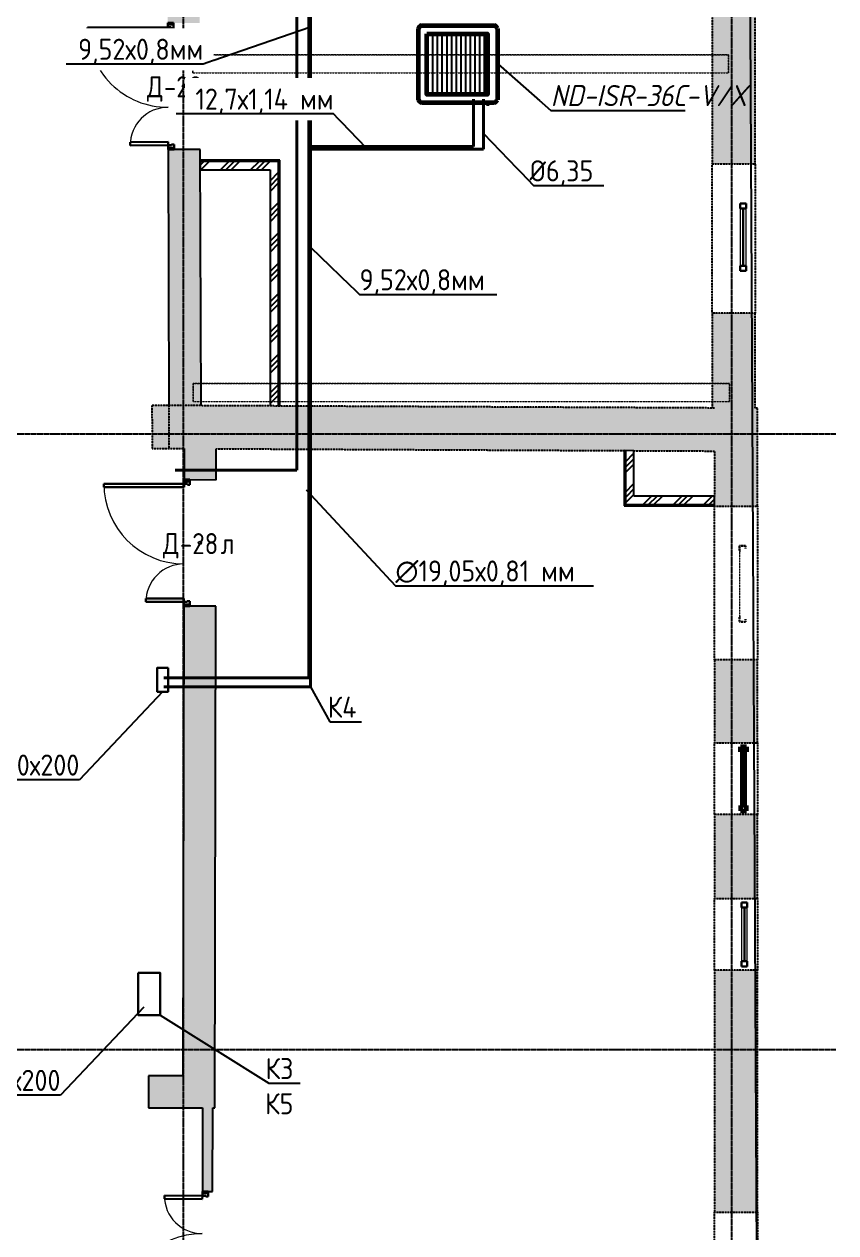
# Model space of a CAD drawing. Header units: millimetres. Extents: x -129048 to 476301, y -5853 to 215316.
# Drawn here: x 370275 to 379896, y 11234 to 25565 of the extents above; entities that cross this region are included whole.
import ezdxf
from ezdxf import colors
from ezdxf.entities.mleader import LeaderData, LeaderLine
from ezdxf.math import Vec2, Vec3

# ---------------------------------------------------------------- set-up
doc = ezdxf.new("R2010")
doc.units = ezdxf.units.MM
for name, pattern in [('ADSK_Линия сетки', [25, 20, -2.5, 0, -2.5]), ('ADSK_Сверху', [4.5, 3, -1.5]), ('ADSK_Снесено', [4.5, 3, -1.5])]:
    doc.linetypes.add(name, pattern=pattern)
for name, color, linetype, lineweight, true_color in [('_ Окна', 5, 'Continuous', 30, 0x0000ff), ('Стены внутренние', 5, 'Continuous', 18, 0x0000ff), ('Стены наружные', 1, 'ADSK_Снесено', 18, 0xff0000), ('Стены штриховка', 5, 'Continuous', 18, 0x0000ff)]:
    doc.layers.add(name, color=color, linetype=linetype, lineweight=lineweight, true_color=true_color)
for name, color, linetype, lineweight in [('GAZLAITER', 1, 'Continuous', 40), ('Двери', 251, 'Continuous', 18), ('Дренаж', 36, 'Continuous', 40), ('Каркас', 7, 'Continuous', 18), ('Кондеи', 6, 'Continuous', 60), ('Марки дверей', 7, 'Continuous', 20), ('Обратка', 5, 'Continuous', 25), ('Окна', 251, 'Continuous', 18), ('Отсутсвующие МО', 2, 'Continuous', 60)]:
    doc.layers.add(name, color=color, linetype=linetype, lineweight=lineweight)
doc.styles.add('GOST Common_2', font='GOST Common_0.ttf', dxfattribs={"width": 0.9, "height": 250})
doc.styles.add('PIK', font='isocpeur.ttf', dxfattribs={"width": 0.9, "height": 250})
pattern_1 = [(45, (322754.53, 150), (-179.6051, 179.6051), []), (45, (322818.03, 150), (0, 359.2102), []), (45, (322691.03, 150), (0, 359.2102), [])]

# ---------------------------------------------------------------- blocks, each defined once
blk = doc.blocks.new('ADSK_БалкаЖБ_Прямоугольная - 215х453мм-861642-04 План 4-го этажа')
at = {"layer": 'Каркас', "color": 253, "linetype": 'ADSK_Сверху', "true_color": 0xaaaaaa}
for p, q in [((-3175, 107), (-3175, -108)), ((-3175, 107), (3175, 107)), ((3175, -108), (3175, 107)), ((-3175, -108), (3175, -108))]:
    blk.add_line(p, q, dxfattribs=at)
at = {"layer": 'Каркас', "color": 253, "linetype": 'ADSK_Сверху', "true_color": 0xb2b2b2}
for p, q in [((-3175, -108), (-3175, 107)), ((3175, 107), (-3175, 107)), ((3175, 107), (3175, -108)), ((-3175, -108), (3175, -108))]:
    blk.add_line(p, q, dxfattribs=at)
blk = doc.blocks.new('ADSK_БалкаЖБ_Прямоугольная - 215х453мм-861734-04 План 4-го этажа')
at = {"layer": 'Каркас', "color": 253, "linetype": 'ADSK_Сверху', "true_color": 0xaaaaaa}
for p, q in [((-3178, 107), (-3178, -108)), ((-3178, 107), (3178, 107)), ((3178, -108), (3178, 107)), ((-3178, -108), (3178, -108))]:
    blk.add_line(p, q, dxfattribs=at)
at = {"layer": 'Каркас', "color": 253, "linetype": 'ADSK_Сверху', "true_color": 0xb2b2b2}
for p, q in [((-3178, -108), (-3178, 107)), ((3178, 107), (-3178, 107)), ((3178, 107), (3178, -108)), ((-3178, -108), (3178, -108))]:
    blk.add_line(p, q, dxfattribs=at)
blk = doc.blocks.new('Витраж-тент со смещением вовне - 60мм 30 сдвиг-1466963-04 План 4-го этажа')
at = {"layer": '_ Окна', "color": 161, "linetype": 'ADSK_Сверху', "true_color": 0xaaaaff}
for p, q in [((-450, 25), (-450, -45)), ((-450, 25), (-420, 25)), ((-450, -45), (-450, 25)), ((450, 25), (420, 25)), ((450, -45), (450, 25)), ((450, -45), (450, 25)), ((-390, -45), (-450, -45)), ((-390, -35), (-390, -45)), ((390, -35), (390, -45)), ((390, -45), (450, -45))]:
    blk.add_line(p, q, dxfattribs=at)
at = {"layer": 'Окна', "color": 161, "linetype": 'ADSK_Сверху', "true_color": 0xaaaaff}
blk.add_line((-390, -45), (390, -45), dxfattribs=at)
blk = doc.blocks.new('Витраж-тент со смещением вовне - 60мм 30 сдвиг-V59-04 План 4-го этажа')
at = {"layer": '_ Окна'}
for p, q in [((-400, 25), (-400, -45)), ((-400, 25), (-340, 25)), ((-400, -45), (-400, 25)), ((-340, 25), (-340, -45)), ((400, 25), (340, 25)), ((340, 25), (340, -45)), ((400, -45), (400, 25)), ((400, -45), (400, 25)), ((-340, -45), (-400, -45)), ((-340, -10), (340, -10)), ((340, -45), (400, -45))]:
    blk.add_line(p, q, dxfattribs=at)
at = {"layer": 'Окна'}
for p, q in [((340, 25), (-340, 25)), ((-340, -45), (340, -45))]:
    blk.add_line(p, q, dxfattribs=at)
blk = doc.blocks.new('Витраж-тент со смещением вовне - 60мм 30 сдвиг-1466975-04 План 4-го этажа')
at = {"layer": '_ Окна', "color": 1, "lineweight": 60, "true_color": 0xff0000}
for p, q in [((-379, 25), (-379, -45)), ((-379, 25), (-319, 25)), ((-379, -45), (-379, 25)), ((-319, 25), (-319, -45)), ((379, 25), (319, 25)), ((319, 25), (319, -45)), ((379, -45), (379, 25)), ((379, -45), (379, 25)), ((-319, -45), (-379, -45)), ((-319, -10), (319, -10)), ((319, -45), (379, -45))]:
    blk.add_line(p, q, dxfattribs=at)
at = {"layer": 'Окна'}
for p, q in [((319, 25), (-319, 25)), ((-319, -45), (319, -45))]:
    blk.add_line(p, q, dxfattribs=at)
blk = doc.blocks.new('Витраж-тент со смещением вовне - 60мм 30 сдвиг-V194-04 План 4-го этажа')
at = {"layer": '_ Окна'}
for p, q in [((-379, 25), (-379, -45)), ((-379, 25), (-319, 25)), ((-379, -45), (-379, 25)), ((-319, 25), (-319, -45)), ((379, 25), (319, 25)), ((319, 25), (319, -45)), ((379, -45), (379, 25)), ((379, -45), (379, 25)), ((-319, -45), (-379, -45)), ((-319, -10), (319, -10)), ((319, -45), (379, -45))]:
    blk.add_line(p, q, dxfattribs=at)
at = {"layer": 'Окна'}
for p, q in [((319, 25), (-319, 25)), ((-319, -45), (319, -45))]:
    blk.add_line(p, q, dxfattribs=at)
blk = doc.blocks.new('AC_Дверь_Двупольная - Д-28п 1500х2200h-2039710-04 План 4-го этажа')
at = {"layer": 'Двери', "lineweight": 30}
for p, q in [((-700, 1010), (-660, 1010)), ((-700, 60), (-700, 1010)), ((-660, 1010), (-660, 60)), ((700, 510), (660, 510)), ((660, 510), (660, 60)), ((700, 60), (700, 510)), ((-750, 60), (-730, 60)), ((-750, -10), (-750, 60)), ((-730, 60), (-700, 60)), ((-730, -10), (-730, 60)), ((-730, 60), (-730, -10)), ((-660, 60), (-700, 60)), ((-700, 60), (-700, 20)), ((-700, 20), (-690, 20)), ((-690, 20), (-690, -10)), ((660, 60), (700, 60)), ((700, 20), (690, 20)), ((690, 20), (690, -10)), ((730, 60), (700, 60)), ((700, 60), (700, 20)), ((730, -10), (730, 60)), ((750, 60), (730, 60)), ((730, 60), (730, -10)), ((750, -10), (750, 60)), ((-730, -10), (-750, -10)), ((-690, -10), (-730, -10)), ((690, -10), (730, -10)), ((730, -10), (750, -10))]:
    blk.add_line(p, q, dxfattribs=at)
at = {"layer": 'Двери'}
for centre, radius, start, end in [((-700, 60), 950, 360, 90), ((700, 60), 450, 90, 180)]:
    blk.add_arc(centre, radius, start, end, dxfattribs=at)
blk = doc.blocks.new('AC_Дверь_Двупольная - Д-28л 1500х2200h-V206-04 План 4-го этажа')
at = {"layer": 'Двери', "lineweight": 30}
for p, q in [((700, 1140), (660, 1140)), ((660, 1140), (660, 190)), ((700, 190), (700, 1140)), ((-700, 640), (-660, 640)), ((-700, 190), (-700, 640)), ((-660, 640), (-660, 190)), ((-750, 190), (-730, 190)), ((-750, 120), (-750, 190)), ((-730, 190), (-700, 190)), ((-730, 120), (-730, 190)), ((-730, 190), (-730, 120)), ((-660, 190), (-700, 190)), ((-700, 190), (-700, 150)), ((-700, 150), (-690, 150)), ((-690, 150), (-690, 120)), ((660, 190), (700, 190)), ((700, 150), (690, 150)), ((690, 150), (690, 120)), ((730, 190), (700, 190)), ((700, 190), (700, 150)), ((730, 120), (730, 190)), ((750, 190), (730, 190)), ((730, 190), (730, 120)), ((750, 120), (750, 190)), ((-730, 120), (-750, 120)), ((-690, 120), (-730, 120)), ((690, 120), (730, 120)), ((730, 120), (750, 120))]:
    blk.add_line(p, q, dxfattribs=at)
at = {"layer": 'Двери'}
for centre, radius, start, end in [((700, 190), 950, 90, 180), ((-700, 190), 450, 360, 90)]:
    blk.add_arc(centre, radius, start, end, dxfattribs=at)
blk = doc.blocks.new('AC_Дверь_Двупольная - Д-28л 1500х2200h-V207-04 План 4-го этажа')
at = {"layer": 'Двери', "lineweight": 30}
for p, q in [((700, 1140), (660, 1140)), ((660, 1140), (660, 190)), ((700, 190), (700, 1140)), ((-700, 640), (-660, 640)), ((-700, 190), (-700, 640)), ((-660, 640), (-660, 190)), ((-750, 190), (-730, 190)), ((-750, 120), (-750, 190)), ((-730, 190), (-700, 190)), ((-730, 120), (-730, 190)), ((-730, 190), (-730, 120)), ((-660, 190), (-700, 190)), ((-700, 190), (-700, 150)), ((-700, 150), (-690, 150)), ((-690, 150), (-690, 120)), ((660, 190), (700, 190)), ((700, 150), (690, 150)), ((690, 150), (690, 120)), ((730, 190), (700, 190)), ((700, 190), (700, 150)), ((730, 120), (730, 190)), ((750, 190), (730, 190)), ((730, 190), (730, 120)), ((750, 120), (750, 190)), ((-730, 120), (-750, 120)), ((-690, 120), (-730, 120)), ((690, 120), (730, 120)), ((730, 120), (750, 120))]:
    blk.add_line(p, q, dxfattribs=at)
at = {"layer": 'Двери'}
for centre, radius, start, end in [((700, 190), 950, 90, 180), ((-700, 190), 450, 360, 90)]:
    blk.add_arc(centre, radius, start, end, dxfattribs=at)
blk = doc.blocks.new('ADSK_Марка_Дверь - Типоразмер_ADSK_Марка-58376-04 План 4-го этажа')
at = {"layer": 'Марки дверей', "lineweight": 9}
blk.add_circle((0, 0), 0.2, dxfattribs=at)
blk = doc.blocks.new('Фанкйол')
at = {"layer": 'Кондеи', "lineweight": 25}
h = blk.add_hatch(dxfattribs=at)
h.set_pattern_fill('LINE', color=256, scale=11.68, angle=90)
h.set_pattern_definition([(90, (495465.057, -661010.487), (-37.084, 2e-15), [])])
h.paths.add_polyline_path([(20708.9, 22771.3), (20708.9, 22292.3), (21187.9, 22292.3), (21187.9, 22771.3)])
at = {"layer": 'Кондеи'}
for points in [[(20666.2, 22837.4), (21244.8, 22837.4)], [(20642.8, 22249.6), (20642.8, 22814)], [(21268.2, 22814), (21268.2, 22249.7)], [(21244.8, 22226.2), (20666.2, 22226.2)]]:
    blk.add_lwpolyline(points, dxfattribs=at)
blk.add_lwpolyline([(20708.9, 22771.3), (21187.9, 22771.3), (21187.9, 22292.3), (20708.9, 22292.3)], close=True, dxfattribs=at)
for centre, radius, start, end in [((20688.8, 22791.4), 51.3, 116.21469, 153.78806), ((21222.2, 22791.5), 51.2, 26.14279, 63.80121), ((20688.8, 22272.2), 51.3, 206.21194, 243.78531), ((21222.4, 22272), 51, 296.16014, 334.02027)]:
    blk.add_arc(centre, radius, start, end, dxfattribs=at)
at = {"layer": 'Обратка'}
blk.add_lwpolyline([(21199.9, 22226.2), (21183.4, 22226.2), (21183.4, 22209.7), (21199.9, 22209.7)], close=True, dxfattribs=at)

msp = doc.modelspace()

# ---------------------------------------------------------------- hatches: boundary and pattern name
at = {"layer": 'Стены внутренние', "lineweight": 25, "true_color": 0x636466}
h = msp.add_hatch(color=251, dxfattribs=at)
h.paths.add_polyline_path([(372370.98263, 21041.65152), (372361.38169, 24080.31771), (371981.38358, 24079.11707), (371990.97519, 21043.40607), (372336.57937, 21041.81037)])
h.paths.add_polyline_path([(371976.64422, 25579.10958), (372356.64232, 25580.31022), (372344.02145, 29574.77258), (371964.02335, 29573.57194), (371969.28189, 27909.26112)])
h.paths.add_polyline_path([(371959.28398, 31073.56445), (372339.28209, 31074.76509), (372320.47183, 37028.14576), (371940.45633, 37032.44992), (371950.08659, 33984.50821)])
h = msp.add_hatch(dxfattribs=at)
h.set_pattern_fill('FP_1', color=251, style=0, pattern_type=2)
h.set_pattern_definition(pattern_1)
h.paths.add_polyline_path([(372824.519, 23836.87837), (373290.7505, 23836.87837), (373290.7505, 23936.87837), (372362.65517, 23936.87837), (372362.65517, 23836.87837), (372370.98263, 23836.87837)])
h = msp.add_hatch(dxfattribs=at)
h.set_pattern_fill('FP_1', color=251, style=0, pattern_type=2)
h.set_pattern_definition(pattern_1)
h.paths.add_polyline_path([(373290.7505, 21037.40484), (373290.7505, 23836.87837), (373190.7505, 23836.87837), (373190.7505, 21037.86655)])
h = msp.add_hatch(color=251, dxfattribs=at)
h.paths.add_polyline_path([(372153.57364, 12714.66874), (372533.57459, 12714.66874), (372546.872, 18663.58047), (372166.87106, 18663.58047), (372153.58811, 12721.14339)])
h.paths.add_polyline_path([(372550.2249, 20163.57672), (372551.04577, 20530.81471), (372171.04875, 20532.56921), (372170.22585, 20164.42612), (372435.07634, 20163.83411)])
h = msp.add_hatch(dxfattribs=at)
h.set_pattern_fill('FP_1', color=251, style=0, pattern_type=2)
h.set_pattern_definition(pattern_1)
h.paths.add_polyline_path([(377501.73163, 19969.53054), (377501.73163, 20507.95677), (377401.73163, 20508.41848), (377401.73163, 19969.53054)])
h = msp.add_hatch(dxfattribs=at)
h.set_pattern_fill('FP_1', color=251, style=0, pattern_type=2)
h.set_pattern_definition(pattern_1)
h.paths.add_polyline_path([(378458.4838, 19869.53054), (378458.4838, 19969.53054), (377401.73163, 19969.53054), (377401.73163, 19869.53054), (378392.54165, 19869.53054)])
h = msp.add_hatch(color=251, dxfattribs=at)
h.paths.add_polyline_path([(371747.75806, 12714.66874), (372153.57364, 12714.66874), (372154.42304, 13094.66874), (371748.09509, 13094.66874), (371747.7638, 12721.14339)])
h.paths.add_polyline_path([(369474.38681, 12714.66874), (370044.77314, 12714.66874), (370045.11017, 13094.66874), (369474.38681, 13094.66874), (369474.38681, 12721.14339)])
h = msp.add_hatch(color=251, dxfattribs=at)
h.paths.add_polyline_path([(372498.88394, 9192.30207), (372502.15459, 10224.39513), (372382.15449, 10224.55357), (372378.88334, 9192.30207)])
h.paths.add_polyline_path([(372506.90798, 11724.3876), (372510.04613, 12714.66874), (372390.04553, 12714.66874), (372386.90858, 11724.76787), (372456.90823, 11724.54604)])
at = {"layer": 'Стены наружные', "lineweight": 25, "true_color": 0x636466}
h = msp.add_hatch(color=251, dxfattribs=at)
h.paths.add_polyline_path([(378939.99116, 21011.32158), (378939.99116, 22140.28963), (378429.99116, 22140.28963), (378429.99116, 21013.67631), (378623.36496, 21012.78348)])
h.paths.add_polyline_path([(378623.36496, 23910.28963), (378939.99116, 23910.28963), (378939.99116, 26211.59017), (378429.99116, 26211.59017), (378429.99116, 23910.28963), (378613.78024, 23910.28963)])
h.paths.add_polyline_path([(378939.99116, 27981.59017), (378939.99116, 30458.29335), (378429.99116, 30458.29335), (378429.99116, 27981.59017), (378623.36496, 27981.59017)])
h.paths.add_polyline_path([(378583.76169, 32228.29335), (378939.99116, 32228.29335), (378939.99116, 34793.39174), (378429.99116, 34793.39174), (378429.99116, 32228.29335)])
h.paths.add_polyline_path([(378939.99116, 36563.39174), (378939.99116, 43909.20652), (378429.99116, 43909.20652), (378429.99116, 36563.39174), (378597.53623, 36563.39174)])
h = msp.add_hatch(color=251, dxfattribs=at)
h.paths.add_polyline_path([(371988.62048, 20533.4115), (371990.97519, 21043.40607), (371788.8038, 21044.33952), (371792.70762, 20534.31606)])
h.paths.add_polyline_path([(369871.61211, 20543.186), (369867.70828, 21053.20946), (369298.92404, 21055.83561), (369296.56933, 20545.84105), (369867.70828, 20543.20402)])
msp.add_hatch(color=251, dxfattribs=at).paths.add_polyline_path([(378458.4838, 20503.53932), (378458.4838, 21013.54476), (371990.97519, 21043.40607), (371988.62048, 20533.4115), (377329.87614, 20508.75025)])
h = msp.add_hatch(color=251, dxfattribs=at)
h.paths.add_polyline_path([(378617.67567, 9192.30207), (378968.4838, 9192.30207), (378968.4838, 9658.09896), (378458.4838, 9658.09896), (378458.4838, 9192.30207)])
h.paths.add_polyline_path([(378458.4838, 11478.09896), (378968.4838, 11478.09896), (378968.4838, 14347.96432), (378458.4838, 14347.96432)])
h.paths.add_polyline_path([(378968.4838, 15197.96432), (378968.4838, 16193.17238), (378458.4838, 16193.17238), (378458.4838, 15197.96432), (378618.23502, 15197.96432)])
h.paths.add_polyline_path([(378968.4838, 17043.17238), (378968.4838, 18029.03637), (378458.4838, 18029.03637), (378458.4838, 17043.17238), (378618.23502, 17043.17238)])
h.paths.add_polyline_path([(378575.8032, 19849.03637), (378968.4838, 19849.03637), (378968.4838, 21011.19002), (378458.4838, 21013.54476), (378458.4838, 19849.03637)])

# ---------------------------------------------------------------- linework, layer by layer
at = {"linetype": 'ADSK_Линия сетки', "lineweight": 25}
for p, q in [((372164.44493, -2753.38365), (372164.44493, 44684.78674)), ((378664.44493, -2753.38365), (378664.44493, 44684.78674)), ((311668.30983, 20706.78828), (379896.25284, 20706.78828)), ((311668.30983, 13406.78828), (379896.25284, 13406.78828))]:
    msp.add_line(p, q, dxfattribs=at)
at = {"color": 251, "lineweight": 25, "true_color": 0x636466}
msp.add_lwpolyline([(368787.74668, 21084.05859), (368787.74668, 43909.20652), (378787.15222, 43909.20652), (378968.4838, 8682.30207), (372687.93529, 8682.30207), (372687.93529, 300.23165), (364791.46628, 300.23165), (364791.46628, 2256.78828), (353990.50813, 2336.47811), (354090.93005, 2335.73719), (354090.93005, -2582.56685), (341727.17826, -2582.56685), (341727.17826, 2336.47811), (331027.53199, 2336.47811), (331027.53199, 422.0206), (323045.03328, 456.78828), (323045.03328, 8679.25245)], dxfattribs=at)
at = {"layer": 'GAZLAITER', "lineweight": 40, "ltscale": 10}
for p, q in [((373648.46021, 31994.60042), (373648.46021, 17815.87882)), ((375600.48615, 24677.33303), (375600.48615, 24112.59794)), ((375600.48615, 24112.59794), (373648.46021, 24112.59794)), ((373648.46021, 17815.87882), (371930.01369, 17815.87882))]:
    msp.add_line(p, q, dxfattribs=at)
at = {"layer": 'GAZLAITER', "color": 5, "lineweight": 40, "ltscale": 10}
for p, q in [((373668.90457, 31926.6256), (373668.90457, 17707.97697)), ((375720.48483, 24677.33249), (375720.48483, 24084.26639)), ((375720.48483, 24084.26639), (373668.90457, 24084.26639)), ((373668.90457, 17707.97697), (371928.86238, 17707.97697))]:
    msp.add_line(p, q, dxfattribs=at)
at = {"layer": 'GAZLAITER', "color": 251, "lineweight": 30, "ltscale": 10, "true_color": 0x636466}
for points in [[(371981.19364, 17935.04889), (371851.96973, 17935.04889), (371851.96973, 17648.77591), (371981.19364, 17648.77591)], [(371626.34155, 14315.33355), (371887.32228, 14315.33355), (371887.32228, 13814.80286), (371626.34155, 13814.80286)]]:
    msp.add_lwpolyline(points, close=True, dxfattribs=at)
at = {"layer": 'Дренаж'}
for p, q in [((373508.61976, 32071.13945), (373508.61976, 20275.36376)), ((373508.61976, 20275.36376), (372064.68713, 20275.36376))]:
    msp.add_line(p, q, dxfattribs=at)
at = {"layer": 'Стены внутренние', "color": 251, "lineweight": 25, "true_color": 0x636466}
for p, q in [((371981.38358, 24079.11707), (371990.97519, 21043.40607)), ((372361.38169, 24080.31771), (372051.38323, 24079.33824)), ((372370.98263, 21041.65152), (372361.38169, 24080.31771)), ((373305.7505, 23951.87837), (372362.65517, 23951.87837)), ((372362.65517, 23951.87837), (372362.65517, 23836.87837)), ((373305.7505, 21037.33558), (373305.7505, 23951.87837)), ((372362.65517, 23836.87837), (373190.7505, 23836.87837)), ((373190.7505, 23836.87837), (373190.7505, 21037.86655)), ((372171.04875, 20532.56921), (372170.22585, 20164.42612)), ((372550.2249, 20163.57672), (372551.04577, 20530.81471)), ((377386.73163, 20508.48774), (377386.73163, 19854.53054)), ((377501.73163, 20507.95677), (377386.73163, 20508.48774)), ((377501.73163, 19969.53054), (377501.73163, 20507.95677)), ((372240.22567, 20164.26966), (372550.2249, 20163.57672)), ((378458.4838, 19969.53054), (377501.73163, 19969.53054)), ((378458.4838, 19854.53054), (378458.4838, 19969.53054)), ((377386.73163, 19854.53054), (378458.4838, 19854.53054)), ((372166.87295, 18664.42987), (372154.42304, 13094.66874)), ((372546.872, 18663.58047), (372236.87278, 18664.2734)), ((372533.57459, 12714.66874), (372546.872, 18663.58047)), ((371748.09509, 13094.66874), (371747.75806, 12714.66874)), ((372154.42304, 13094.66874), (371748.09509, 13094.66874)), ((371747.75806, 12714.66874), (372390.04553, 12714.66874)), ((372390.04553, 12714.66874), (372386.90858, 11724.76787)), ((372506.90798, 11724.3876), (372510.04613, 12714.66874)), ((372510.04613, 12714.66874), (372533.57459, 12714.66874)), ((372456.90823, 11724.54604), (372506.90798, 11724.3876))]:
    msp.add_line(p, q, dxfattribs=at)
at = {"layer": 'Стены наружные', "color": 251, "lineweight": 25, "true_color": 0x636466}
for p, q in [((378429.99116, 26211.59017), (378429.99116, 23910.28963)), ((378939.99116, 23910.28963), (378939.99116, 26211.59017)), ((378429.99116, 23910.28963), (378939.99116, 23910.28963)), ((378429.99116, 22140.28963), (378429.99116, 23910.28963)), ((378939.99116, 23910.28963), (378939.99116, 22140.28963)), ((378939.99116, 22140.28963), (378429.99116, 22140.28963)), ((378429.99116, 22140.28963), (378429.99116, 21013.67631)), ((378939.99116, 21011.32158), (378939.99116, 22140.28963)), ((378458.4838, 21013.54476), (371788.8038, 21044.33952)), ((371788.8038, 21044.33952), (371792.70762, 20534.31606)), ((371990.97519, 21043.40607), (371988.62048, 20533.4115)), ((378968.4838, 21011.19002), (378939.99116, 21011.32158)), ((378968.4838, 19849.03637), (378968.4838, 21011.19002)), ((371792.70762, 20534.31606), (372171.04875, 20532.56921)), ((372551.04577, 20530.81471), (377386.73163, 20508.48774)), ((377501.73163, 20507.95677), (378458.4838, 20503.53932)), ((378458.4838, 20503.53932), (378458.4838, 19969.53054)), ((378458.4838, 19854.53054), (378458.4838, 19849.03637)), ((378458.4838, 19849.03637), (378968.4838, 19849.03637)), ((378458.4838, 18029.03637), (378458.4838, 19849.03637)), ((378968.4838, 19849.03637), (378968.4838, 18029.03637)), ((378968.4838, 18029.03637), (378458.4838, 18029.03637)), ((378458.4838, 18029.03637), (378458.4838, 17043.17238)), ((378968.4838, 17043.17238), (378968.4838, 18029.03637)), ((378458.4838, 17043.17238), (378968.4838, 17043.17238)), ((378458.4838, 16193.17238), (378458.4838, 17043.17238)), ((378968.4838, 17043.17238), (378968.4838, 16193.17238)), ((378968.4838, 16193.17238), (378458.4838, 16193.17238)), ((378458.4838, 16193.17238), (378458.4838, 15197.96432)), ((378968.4838, 15197.96432), (378968.4838, 16193.17238)), ((378458.4838, 15197.96432), (378968.4838, 15197.96432)), ((378458.4838, 14347.96432), (378458.4838, 15197.96432)), ((378968.4838, 15197.96432), (378968.4838, 14347.96432)), ((378968.4838, 14347.96432), (378458.4838, 14347.96432)), ((378458.4838, 14347.96432), (378458.4838, 11478.09896)), ((378968.4838, 11478.09896), (378968.4838, 14347.96432)), ((378458.4838, 11478.09896), (378968.4838, 11478.09896)), ((378458.4838, 9658.09896), (378458.4838, 11478.09896)), ((378968.4838, 11478.09896), (378968.4838, 9658.09896))]:
    msp.add_line(p, q, dxfattribs=at)
at = {"layer": 'Стены штриховка', "color": 251, "lineweight": 25, "true_color": 0x636466}
for p, q in [((373296.7505, 23942.87837), (372362.65517, 23942.87837)), ((373290.7505, 23936.87837), (372362.65517, 23936.87837)), ((373290.7505, 21037.40484), (373290.7505, 23936.87837)), ((373296.7505, 21037.37714), (373296.7505, 23942.87837)), ((377395.73163, 20508.44618), (377395.73163, 19863.53054)), ((377401.73163, 20508.41848), (377401.73163, 19869.53054)), ((377395.73163, 19863.53054), (378458.4838, 19863.53054)), ((377401.73163, 19869.53054), (378458.4838, 19869.53054))]:
    msp.add_line(p, q, dxfattribs=at)

# ---------------------------------------------------------------- block references
at = {"layer": '_ Окна', "color": 251, "lineweight": 25, "true_color": 0x636466, "rotation": 270.0000000000003}
for name, p in [('Витраж-тент со смещением вовне - 60мм 30 сдвиг-V59-04 План 4-го этажа', (378807.76877, 23040.28963)), ('Витраж-тент со смещением вовне - 60мм 30 сдвиг-1466975-04 План 4-го этажа', (378811.41435, 16618.17238)), ('Витраж-тент со смещением вовне - 60мм 30 сдвиг-V194-04 План 4-го этажа', (378822.23452, 14772.96432))]:
    msp.add_blockref(name, p, dxfattribs=at)
at = {"layer": '_ Окна', "color": 251, "linetype": 'ADSK_Сверху', "lineweight": 25, "true_color": 0x636466, "rotation": 270.0000000000003}
msp.add_blockref('Витраж-тент со смещением вовне - 60мм 30 сдвиг-1466963-04 План 4-го этажа', (378800.45954, 18929.03637), dxfattribs=at)
at = {"layer": 'Двери', "color": 251, "lineweight": 25, "true_color": 0x636466}
for name, p, rotation in [('AC_Дверь_Двупольная - Д-28л 1500х2200h-V207-04 План 4-го этажа', (372169.01295, 24829.71365), 90.18103069396817), ('AC_Дверь_Двупольная - Д-28л 1500х2200h-V206-04 План 4-го этажа', (372358.54893, 19414.0033), 89.87192874755772), ('AC_Дверь_Двупольная - Д-28п 1500х2200h-2039710-04 План 4-го этажа', (372444.53159, 10974.5815), 89.81843343957114)]:
    msp.add_blockref(name, p, dxfattribs=dict(at, rotation=rotation))
at = {"layer": 'Каркас', "color": 251, "linetype": 'ADSK_Сверху', "lineweight": 25, "true_color": 0x636466}
msp.add_blockref('ADSK_БалкаЖБ_Прямоугольная - 215х453мм-861642-04 План 4-го этажа', (375448.06745, 25095.13165), dxfattribs=at)
at = {"layer": 'Каркас', "color": 251, "linetype": 'ADSK_Сверху', "lineweight": 25, "true_color": 0x636466, "rotation": 0.01032542419810722}
msp.add_blockref('ADSK_БалкаЖБ_Прямоугольная - 215х453мм-861734-04 План 4-го этажа', (375457.68037, 21198.65094), dxfattribs=at)
at = {"layer": 'Марки дверей', "color": 251, "lineweight": 25, "true_color": 0x636466, "xscale": 99.99999999999993, "yscale": 99.99999999999993, "zscale": 99.99999999999993}
for p in [(372169.01295, 24829.71365), (372358.54893, 19414.0033)]:
    msp.add_blockref('ADSK_Марка_Дверь - Типоразмер_ADSK_Марка-58376-04 План 4-го этажа', p, dxfattribs=at)
at = {"layer": 'Отсутсвующие МО', "color": 2, "lineweight": 60, "ltscale": 10, "xscale": 1.5, "yscale": 1.5, "zscale": 1.5}
msp.add_blockref('Фанкйол', (343983.59037, -8705.71243), dxfattribs=at)

# ---------------------------------------------------------------- texts
at = {"layer": 'Марки дверей', "color": 251, "lineweight": 25, "true_color": 0x636466, "char_height": 250, "attachment_point": 1, "style": 'GOST Common_2'}
for s, insert, width in [('\\fGOST Common|b0|i0|c204|p34|;\\W.9;Д', (371729.18368, 24946.72674), 245.316375), ('-28', (371931.58993, 24946.72674), 584.4301875), ('\\fGOST Common|b0|i0|c204|p34|;\\W.9;л', (372413.79305, 24946.72674), 194.8100625), ('\\fGOST Common|b0|i0|c204|p34|;\\W.9;Д', (371918.71965, 19531.01639), 245.316375), ('-28', (372121.1259, 19531.01639), 584.4301875), ('\\fGOST Common|b0|i0|c204|p34|;\\W.9;л', (372603.32903, 19531.01639), 194.8100625)]:
    msp.add_mtext(s, dxfattribs=dict(at, insert=insert, width=width))

# ---------------------------------------------------------------- leaders
at = {"layer": 'GAZLAITER', "color": 18, "lineweight": 25, "ltscale": 10, "true_color": 0x000000}
ml = msp.add_multileader_mtext('Standard', dxfattribs=at)
ml.set_content('{\\C256;\\c0;Шахта4 200х200}', color=2, style='PIK')
ml.set_leader_properties()
ml.build(insert=Vec2(0, 0))
ml.multileader.update_dxf_attribs({"text_left_attachment_type": 6, "text_right_attachment_type": 6, "dogleg_length": 0.36, "arrow_head_size": 0.18})
ctx = ml.context
ctx.base_point, ctx.char_height, ctx.arrow_head_size, ctx.landing_gap_size, ctx.plane_origin = Vec3(368611.18069, 16605.44619), 250, 0.18, 0.09, Vec3(371916.58168, 17648.77591)
ctx.left_attachment, ctx.right_attachment, ctx.text_align_type = 6, 6, 2
notes = []
notes.append((ctx, [(1, (1, 1, 0), (370929.22069, 16605.44619), (-1, 0), 0.36, [(0, [(371916.58168, 17648.77591)], 0, [])])]))
ctx.mtext.insert, ctx.mtext.alignment, ctx.mtext.flow_direction = Vec3(370928.77069, 16905.44619), 3, 5
ml = msp.add_multileader_mtext('Standard', dxfattribs=at)
ml.set_content('{\\C256;\\c0;К4}', color=2, style='PIK')
ml.set_leader_properties()
ml.build(insert=Vec2(0, 0))
ml.multileader.update_dxf_attribs({"text_left_attachment_type": 6, "text_right_attachment_type": 6, "dogleg_length": 0.36, "arrow_head_size": 0.18})
ctx = ml.context
ctx.base_point, ctx.char_height, ctx.arrow_head_size, ctx.landing_gap_size, ctx.plane_origin = Vec3(373899.01622, 17292.99893), 250, 0.18, 0.09, Vec3(373668.90457, 17707.97697)
ctx.left_attachment, ctx.right_attachment, ctx.text_align_type = 6, 6, 2
notes.append((ctx, [(0, (1, 1, 0), (373898.65622, 17292.99893), (1, 0), 0.36, [(0, [(373668.90457, 17707.97697)], 0, [])])]))
ctx.mtext.insert, ctx.mtext.alignment, ctx.mtext.flow_direction = Vec3(374214.10622, 17592.99893), 3, 5
ml = msp.add_multileader_mtext('Standard', dxfattribs=at)
ml.set_content('{\\C256;\\c0;Шахта3 200х200}', color=2, style='PIK')
ml.set_leader_properties()
ml.build(insert=Vec2(0, 0))
ml.multileader.update_dxf_attribs({"text_left_attachment_type": 6, "text_right_attachment_type": 6, "dogleg_length": 0.36, "arrow_head_size": 0.18})
ctx = ml.context
ctx.base_point, ctx.char_height, ctx.arrow_head_size, ctx.landing_gap_size, ctx.plane_origin = Vec3(368410.00079, 12867.11888), 250, 0.18, 0.09, Vec3(371692.21996, 13910.4486)
ctx.left_attachment, ctx.right_attachment, ctx.text_align_type = 6, 6, 2
notes.append((ctx, [(1, (1, 1, 0), (370705.54079, 12867.11888), (-1, 0), 0.36, [(0, [(371692.21996, 13910.4486)], 0, [])])]))
ctx.mtext.insert, ctx.mtext.alignment, ctx.mtext.flow_direction = Vec3(370705.09079, 13167.11888), 3, 5
ml = msp.add_multileader_mtext('Standard', dxfattribs=at)
ml.set_content('{\\C256;\\c0;К3\\PК5}', color=2, style='PIK')
ml.set_leader_properties()
ml.build(insert=Vec2(0, 0))
ml.multileader.update_dxf_attribs({"text_left_attachment_type": 6, "text_right_attachment_type": 6, "dogleg_length": 0.36, "arrow_head_size": 0.18})
ctx = ml.context
ctx.base_point, ctx.char_height, ctx.arrow_head_size, ctx.landing_gap_size, ctx.plane_origin = Vec3(373173.91317, 13006.96981), 250, 0.18, 0.09, Vec3(371887.32228, 13814.80286)
ctx.left_attachment, ctx.right_attachment, ctx.text_align_type = 6, 6, 2
notes.append((ctx, [(0, (1, 1, 0), (373173.55317, 13006.96981), (1, 0), 0.36, [(0, [(371887.32228, 13814.80286)], 0, [])])]))
ctx.mtext.insert, ctx.mtext.alignment, ctx.mtext.flow_direction = Vec3(373466.50317, 13306.96981), 3, 5
for ctx, leaders in notes:
    for number, flags, end, landing, length, lines in leaders:
        leader = LeaderData()
        leader.index, (leader.has_last_leader_line, leader.has_dogleg_vector, leader.attachment_direction) = number, flags
        leader.last_leader_point, leader.dogleg_vector, leader.dogleg_length = Vec3(end), Vec3(landing), length
        for number, points, colour, breaks in lines:
            line = LeaderLine()
            line.index, line.vertices, line.color, line.breaks = number, Vec3.list(points), colors.encode_raw_color(colour), breaks
            leader.lines.append(line)
        ctx.leaders.append(leader)

# ---------------------------------------------------------------- next in the draw order: leaders
ml = msp.add_multileader_mtext('Standard', dxfattribs=at)
ml.set_content('9,52х0,8мм', color=250, style='PIK')
ml.set_leader_properties()
ml.build(insert=Vec2(0, 0))
ml.multileader.update_dxf_attribs({"text_left_attachment_type": 6, "text_right_attachment_type": 6, "dogleg_length": 0.36, "arrow_head_size": 0.18})
ctx = ml.context
ctx.base_point, ctx.char_height, ctx.arrow_head_size, ctx.landing_gap_size, ctx.plane_origin = Vec3(370979.9507, 25092.34378), 250, 0.18, 0.09, Vec3(373687.16111, 25529.32963)
ctx.left_attachment, ctx.right_attachment, ctx.text_align_type = 6, 6, 2
notes = []
notes.append((ctx, [(1, (1, 1, 0), (372397.9907, 25092.34378), (-1, 0), 0.36, [(0, [(373668.90457, 25529.32963)], 0, [])])]))
ctx.mtext.insert, ctx.mtext.alignment, ctx.mtext.flow_direction = Vec3(372397.5407, 25392.34378), 3, 5
ctx.mtext.has_bg_fill, ctx.mtext.bg_color, ctx.mtext.bg_scale_factor, ctx.mtext.bg_transparency, ctx.mtext.use_window_bg_color = 1, -1027028792, 1.5, 0, 1
ml = msp.add_multileader_mtext('Standard', dxfattribs=at)
ml.set_content('12,7х1,14 мм', color=250, style='PIK')
ml.set_leader_properties()
ml.build(insert=Vec2(0, 0))
ml.multileader.update_dxf_attribs({"text_left_attachment_type": 6, "text_right_attachment_type": 6, "dogleg_length": 0.36, "arrow_head_size": 0.18})
ctx = ml.context
ctx.base_point, ctx.char_height, ctx.arrow_head_size, ctx.landing_gap_size, ctx.plane_origin = Vec3(372344.7713, 24501.40588), 250, 0.18, 0.09, Vec3(374327.73086, 24099.84707)
ctx.left_attachment, ctx.right_attachment, ctx.text_align_type = 6, 6, 2
notes.append((ctx, [(0, (1, 1, 0), (373942.8113, 24501.40588), (-1, 0), 0.36, [(0, [(374327.73086, 24099.84707)], 0, [])])]))
ctx.mtext.insert, ctx.mtext.alignment, ctx.mtext.flow_direction = Vec3(373942.3613, 24801.40588), 3, 5
ctx.mtext.has_bg_fill, ctx.mtext.bg_color, ctx.mtext.bg_scale_factor, ctx.mtext.bg_transparency, ctx.mtext.use_window_bg_color = 1, -1027028792, 1.5, 0, 1
ml = msp.add_multileader_mtext('Standard', dxfattribs=at)
ml.set_content('{\\C256;\\c0;%%C6,35}', color=1, style='PIK')
ml.set_leader_properties()
ml.build(insert=Vec2(0, 0))
ml.multileader.update_dxf_attribs({"text_left_attachment_type": 6, "text_right_attachment_type": 6, "dogleg_length": 0.36, "arrow_head_size": 0.18})
ctx = ml.context
ctx.base_point, ctx.char_height, ctx.arrow_head_size, ctx.landing_gap_size, ctx.plane_origin = Vec3(376313.25643, 23650.91127), 250, 0.18, 0.09, Vec3(375720.78708, 24266.73455)
ctx.left_attachment, ctx.right_attachment, ctx.text_align_type = 6, 6, 2
notes.append((ctx, [(0, (1, 1, 0), (376312.89643, 23650.91127), (1, 0), 0.36, [(0, [(375720.78708, 24266.73455)], 0, [])])]))
ctx.mtext.insert, ctx.mtext.alignment, ctx.mtext.flow_direction = Vec3(377022.09643, 23950.91127), 3, 5
ctx.mtext.has_bg_fill, ctx.mtext.bg_color, ctx.mtext.bg_scale_factor, ctx.mtext.bg_transparency, ctx.mtext.use_window_bg_color = 1, -1027028792, 1.5, 0, 1
ml = msp.add_multileader_mtext('Standard', dxfattribs=at)
ml.set_content('9,52х0,8мм', color=250, style='PIK')
ml.set_leader_properties()
ml.build(insert=Vec2(0, 0))
ml.multileader.update_dxf_attribs({"text_left_attachment_type": 6, "text_right_attachment_type": 6, "dogleg_length": 0.36, "arrow_head_size": 0.18})
ctx = ml.context
ctx.base_point, ctx.char_height, ctx.arrow_head_size, ctx.landing_gap_size, ctx.plane_origin = Vec3(374250.50302, 22359.31077), 250, 0.18, 0.09, Vec3(373687.16111, 22921.33912)
ctx.left_attachment, ctx.right_attachment = 6, 6
notes.append((ctx, [(0, (1, 1, 0), (374250.14302, 22359.31077), (1, 0), 0.36, [(0, [(373668.90457, 22921.33912)], 0, [])])]))
ctx.mtext.insert, ctx.mtext.flow_direction = Vec3(374250.59302, 22659.31077), 5
ctx.mtext.has_bg_fill, ctx.mtext.bg_color, ctx.mtext.bg_scale_factor, ctx.mtext.bg_transparency, ctx.mtext.use_window_bg_color = 1, -1027028792, 1.5, 0, 1
ml = msp.add_multileader_mtext('Standard', dxfattribs=at)
ml.set_content('{\\C256;\\c0;∅19,05х0,81 мм}', color=5, style='PIK')
ml.set_leader_properties()
ml.build(insert=Vec2(0, 0))
ml.multileader.update_dxf_attribs({"text_left_attachment_type": 6, "text_right_attachment_type": 6, "dogleg_length": 0.36, "arrow_head_size": 0.18})
ctx = ml.context
ctx.base_point, ctx.char_height, ctx.arrow_head_size, ctx.landing_gap_size, ctx.plane_origin = Vec3(374675.09242, 18906.19423), 250, 0.18, 0.09, Vec3(373617.2468, 20042.27225)
ctx.left_attachment, ctx.right_attachment = 6, 6
notes.append((ctx, [(1, (1, 1, 0), (374674.73242, 18906.19423), (1, 0), 0.36, [(0, [(373617.2468, 20042.27225)], 0, [])])]))
ctx.mtext.insert, ctx.mtext.flow_direction = Vec3(374675.18242, 19206.19423), 5
ctx.mtext.has_bg_fill, ctx.mtext.bg_color, ctx.mtext.bg_scale_factor, ctx.mtext.bg_transparency, ctx.mtext.use_window_bg_color = 1, -1027028792, 1.5, 0, 1
at = {"layer": 'Кондеи', "color": 18, "lineweight": 25, "ltscale": 10, "true_color": 0x000000}
ml = msp.add_multileader_mtext('Standard', dxfattribs=at)
ml.set_content('{\\fISOCPEUR|b1|i1|c204|p34;ND-ISR-36С-V/X}', color=250, style='PIK')
ml.set_leader_properties()
ml.build(insert=Vec2(0, 0))
ml.multileader.update_dxf_attribs({"text_left_attachment_type": 6, "text_right_attachment_type": 6, "dogleg_length": 0.36, "arrow_head_size": 0.18})
ctx = ml.context
ctx.base_point, ctx.char_height, ctx.arrow_head_size, ctx.landing_gap_size, ctx.plane_origin = Vec3(376517.28368, 24543.0814), 250, 0.18, 0.09, Vec3(375893.96602, 25091.06072)
ctx.left_attachment, ctx.right_attachment = 6, 6
notes.append((ctx, [(0, (1, 1, 0), (376516.92368, 24543.0814), (1, 0), 0.36, [(0, [(375893.96602, 25091.06072)], 0, [])])]))
ctx.mtext.insert, ctx.mtext.width, ctx.mtext.flow_direction = Vec3(376517.37368, 24843.0814), 1577.6327112, 5
ctx.mtext.has_bg_fill, ctx.mtext.bg_color, ctx.mtext.bg_scale_factor, ctx.mtext.bg_transparency, ctx.mtext.use_window_bg_color = 1, -1027028792, 1.5, 0, 1
for ctx, leaders in notes:
    for number, flags, end, landing, length, lines in leaders:
        leader = LeaderData()
        leader.index, (leader.has_last_leader_line, leader.has_dogleg_vector, leader.attachment_direction) = number, flags
        leader.last_leader_point, leader.dogleg_vector, leader.dogleg_length = Vec3(end), Vec3(landing), length
        for number, points, colour, breaks in lines:
            line = LeaderLine()
            line.index, line.vertices, line.color, line.breaks = number, Vec3.list(points), colors.encode_raw_color(colour), breaks
            leader.lines.append(line)
        ctx.leaders.append(leader)

doc.saveas('drawing.dxf')
